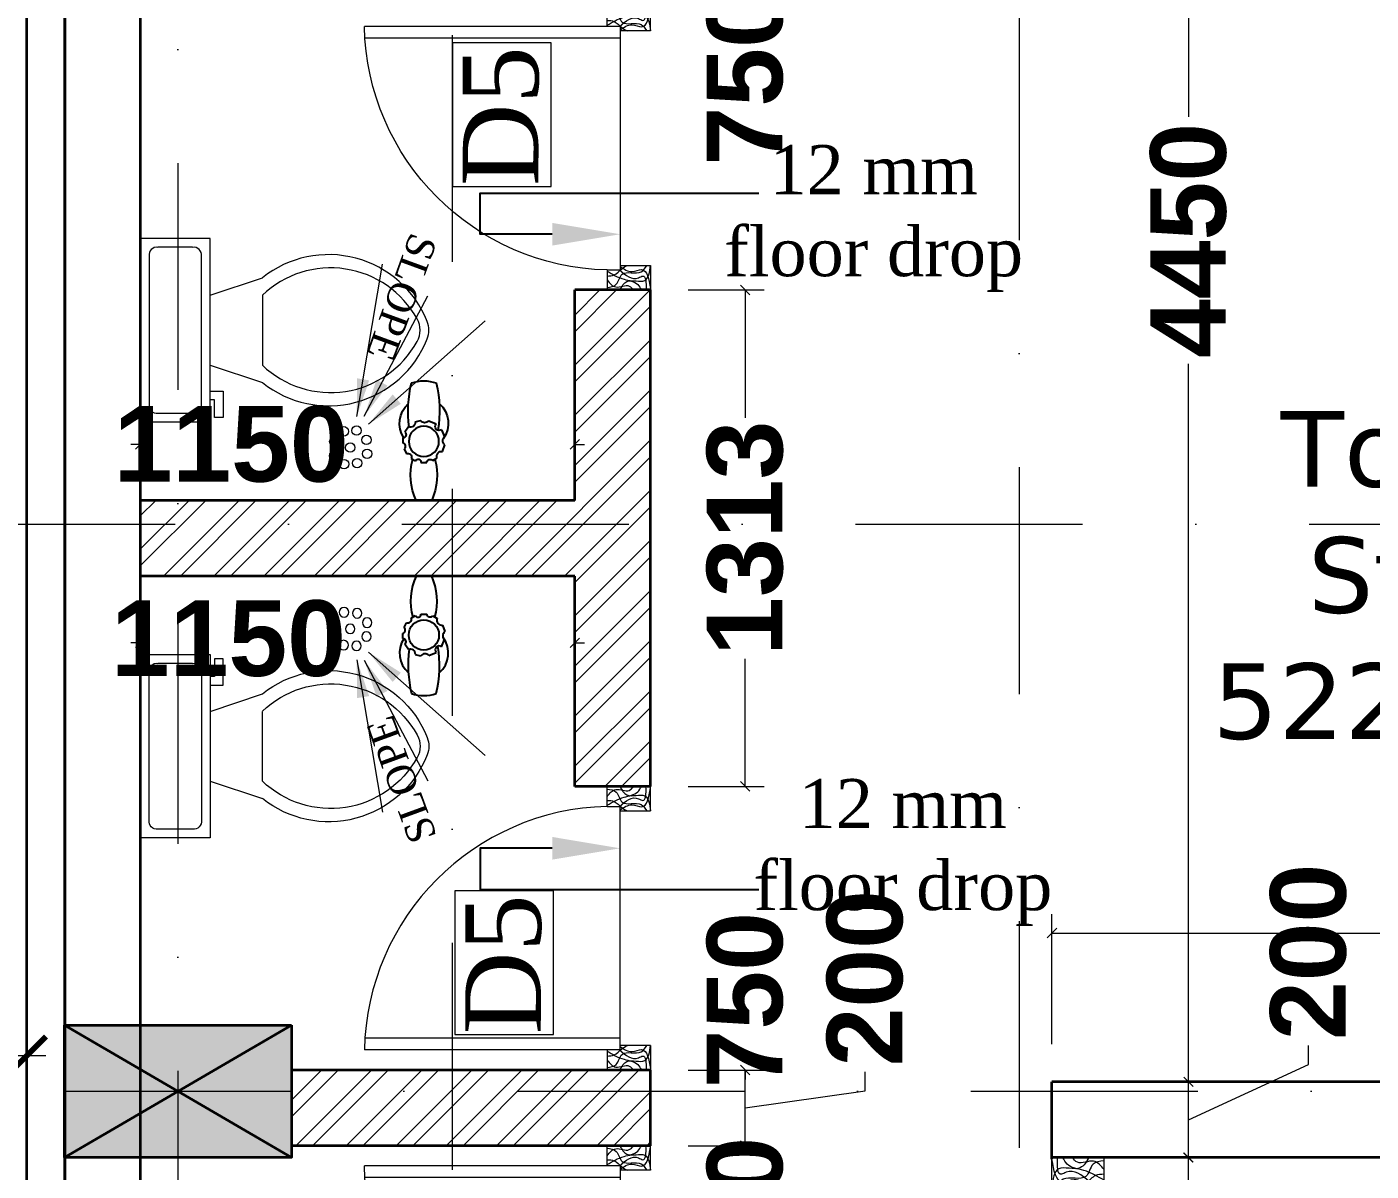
# Model space of a CAD drawing. Header units: millimetres. Extents: x -3092162 to 4513894, y -12317808 to 1849994.
# Drawn here: x -387959 to -384403, y -5827692 to -5824667 of the extents above; entities that cross this region are included whole.
import ezdxf

# ---------------------------------------------------------------- set-up
doc = ezdxf.new("R2010")
doc.units = ezdxf.units.MM
doc.header["$LTSCALE"] = 2
doc.header["$MEASUREMENT"] = 0
doc.header["$PDMODE"] = 34
doc.header["$PDSIZE"] = 500
doc.linetypes.add('DASHDOT', pattern=[1, 0.5, -0.25, 0, -0.25])
for name, color, linetype, lineweight in [('AREA AA', 162, 'Continuous', 20), ('ARROW', 7, 'Continuous', 25), ('coloumn', 10, 'Continuous', 35), ('D DIM', 250, 'Continuous', 9), ('D5', 10, 'Continuous', 5), ('DOOR', 27, 'Continuous', 5), ('expen. jt.', 130, 'Continuous', 35), ('FIXTURE', 252, 'Continuous', 0), ('GRID', 251, 'DASHDOT', 5), ('hatch toilet', 42, 'Continuous', 9), ('tap', 97, 'Continuous', 25), ('taxe', 7, 'Continuous', 9), ('TEXT', 7, 'Continuous', 13), ('toi.dim.', 214, 'Continuous', 9), ('WAll', 250, 'Continuous', 35)]:
    doc.layers.add(name, color=color, linetype=linetype, lineweight=lineweight)
doc.styles.add('int dim', font='arialbd.ttf', dxfattribs={"height": 200})
doc.styles.get("Standard").update_dxf_attribs({"font": 'times.ttf', "height": 500})
doc.styles.add('style2', font='verdana.ttf')
doc.dimstyles.new('toilet detail', dxfattribs={"dimtxt": 150, "dimasz": 25, "dimexe": 50, "dimexo": 100, "dimgap": 25, "dimtad": 0, "dimdec": 0, "dimzin": 3, "dimdsep": 46, "dimtxsty": 'int dim', "dimblk": 'OBLIQUE', "dimcen": 90, "dimclrd": 214, "dimclre": 214, "dimclrt": 256, "dimadec": 0, "dimazin": 0, "dimtfac": 1, "dimtdec": 0, "dimtofl": 0, "dimtmove": 1, "dimatfit": 3, "dimfxl": 1, "dimfrac": 1, "dimtolj": 1, "dimtzin": 0, "dimlwd": -1, "dimlwe": -1, "dimarcsym": 1})
pattern_1 = [(45, (1180935.43, -187302.33), (-66.2912607, 66.2912607), []), (45, (1180979.62, -187302.33), (-66.2912607, 66.2912607), [])]

# ---------------------------------------------------------------- blocks, each defined once
blk = doc.blocks.new('Toilet - top')
for p, q in [((9.75, -4.5), (9.75, -1.5)), ((-4.87, -6.37), (-3.37, -6.37)), ((-4.87, -7.12), (-4.87, -6.37)), ((-3.37, -6.37), (-3.37, -6)), ((-2.62, -6), (-2.62, -7.12)), ((-0.37, -6), (-1.87, -10.5)), ((5.63, -6), (7.13, -10.5)), ((-2.62, -7.12), (-4.87, -7.12)), ((5.63, -10.5), (-0.37, -10.5))]:
    blk.add_line(p, q)
blk.add_lwpolyline([(10.5, -6), (10.5, 0), (-5.25, 0), (-5.25, -6)], close=True)
for points in [[(9, -0.75), (-3.75, -0.75)], [(-4.5, -1.5), (-4.5, -4.5)], [(-3.75, -5.25), (9, -5.25)]]:
    blk.add_lwpolyline(points)
for centre, radius, start, end in [((-3.84, -1.41), 0.663, 81.8699, 188.1301), ((9.09, -1.41), 0.663, 351.8699, 98.1301), ((-3.84, -4.59), 0.663, 171.8699, 278.1301), ((9.09, -4.59), 0.663, 261.8699, 8.1301), ((5.26, -16.19), 9.13, 141.4691, 248.2606), ((5.77, -16.36), 8.5, 136.3677, 240.998), ((-0.01, -16.19), 9.13, 291.7393, 38.5307), ((-0.52, -16.36), 8.5, 299.0018, 43.6321), ((2.63, -22.05), 2, 240.998, 299.0018), ((2.63, -22.81), 2, 248.2606, 291.7393)]:
    blk.add_arc(centre, radius, start, end)
blk = doc.blocks.new('A$C3DC14F32')
at = {"layer": 'DOOR', "ltscale": 100}
for p, q in [((53, 115), (53, 756.7)), ((84, 80), (84, 755.4)), ((0, 0), (0, 115)), ((53, 115), (0, 115)), ((53, 80), (53, 115)), ((697, 115), (697, 80)), ((697, 115), (750, 115)), ((750, 115), (750, 0)), ((53, 80), (697, 80)), ((65, 0), (65, 80)), ((685, 80), (685, 0)), ((65, 0), (0, 0)), ((685, 0), (750, 0))]:
    blk.add_line(p, q, dxfattribs=at)
blk.add_arc((40.3, 100), 656.9, 1.3077, 88.8934, dxfattribs=at)
for points in [[(50, 115), (28.5, 70), (14.5, 33.5), (0, 24)], [(26.5, 115), (8, 91.5), (10.5, 56), (0, 44.5)], [(7, 115), (15, 90.5), (41.5, 75), (48, 24.5), (65, 10)], [(37, 115), (40, 96), (56, 76), (65, 61)], [(743, 115), (735, 90.5), (708.5, 75), (702, 24.5), (685, 10)], [(713, 115), (710, 96), (694, 76), (685, 61)], [(700, 115), (721.5, 70), (735.5, 33.5), (750, 24)], [(723.5, 115), (742, 91.5), (739.5, 56), (750, 44.5)], [(53, 82), (32.5, 31.5), (37, 21), (0, 12)], [(0, 81), (22.5, 62.5), (25, 15), (65, 0)], [(62, 80), (49, 49), (54, 23.5), (4, 0)], [(750, 81), (727.5, 62.5), (725, 15), (685, 0)], [(688, 80), (701, 49), (696, 23.5), (746, 0)], [(697, 82), (717.5, 31.5), (713, 21), (750, 12)]]:
    blk.add_spline(points, degree=3, dxfattribs=at)
blk = doc.blocks.new('ARROW')
at = {"layer": 'ARROW', "ltscale": 100}
blk.add_lwpolyline([(-1532755.5, -5576976), (-1532946.2, -5576976), (-1532946.2, -5576867.4), (-1532208.5, -5576867.4)], dxfattribs=at)
blk.add_solid([(-1532755.5, -5576946), (-1532575.5, -5576976), (-1532755.5, -5577006)], dxfattribs=at)
blk = doc.blocks.new('_Oblique')
at = {"color": 0, "linetype": 'ByBlock', "lineweight": -2}
blk.add_line((-0.5, -0.5), (0.5, 0.5), dxfattribs=at)
blk = doc.blocks.new('14')
at = {"layer": 'FIXTURE', "ltscale": 15000}
for centre in [(-38.2, 36), (-57, 27.9), (-20.2, 27), (-64.7, 9.5), (-38.1, 9.5), (-12.1, 9.5), (-57, -7.8), (-38.2, -15.3), (-18.6, -8.4)]:
    blk.add_circle(centre, 6.97, dxfattribs=at)
blk = doc.blocks.new('ryr')
at = {"layer": 'tap', "ltscale": 100}
for p, q in [((1982569, -4956357.8), (1982576.1, -4956352.9)), ((1982583.7, -4956350.4), (1982590.2, -4956350.1)), ((1982598.2, -4956351.9), (1982604.6, -4956355.3)), ((1982562.6, -4956366.8), (1982560.6, -4956373.7)), ((1982610.7, -4956361.3), (1982614, -4956367.1)), ((1982666.3, -4956367.8), (1982666.3, -4956388.4)), ((1982561.1, -4956384.7), (1982565.1, -4956394.4)), ((1982616, -4956374.1), (1982616, -4956381.8)), ((1982572.8, -4956401.4), (1982582.2, -4956405.4)), ((1982601.5, -4956402.7), (1982592.8, -4956405.7)), ((1982613.7, -4956389.8), (1982610.1, -4956395.6))]:
    blk.add_line(p, q, dxfattribs=at)
blk.add_circle((1982588.3, -4956378.1), 20, dxfattribs=at)
for centre, radius, start, end in [((1982564.4, -4956380.5), 34.6, 56.5528, 138.7143), ((1982579.4, -4956350.2), 4.3, 217.9729, 357.2544), ((1982594.6, -4956348.9), 4.62, 195.6991, 319.6996), ((1982556.2, -4956378.1), 48, 160.1952, 199.8048), ((1982547.7, -4956509), 151.7, 81.7623, 103.9834), ((1982563.2, -4956360.5), 6.39, 264.6602, 25.1394), ((1982608.8, -4956357.1), 4.58, 156.5927, 294.6638), ((1982615.4, -4956370.5), 3.66, 111.8615, 279.3097), ((1982633.1, -4956440.8), 80.2, 65.5625, 105.3327), ((1982556.9, -4956379.4), 6.73, 307.8899, 56.9197), ((1982633.1, -4956315.4), 80.2, 254.6673, 294.4375), ((1982616.8, -4956386.3), 4.61, 99.2597, 228.4484), ((1982547.7, -4956247.1), 151.7, 256.0166, 279.8379), ((1982564.4, -4956375.7), 34.6, 221.3317, 306.2699), ((1982568.6, -4956398.3), 5.26, 323.2148, 132.0605), ((1982587.4, -4956410.2), 7.04, 39.9617, 136.8268), ((1982588.3, -4956378.1), 28, 279.2436, 279.2439), ((1982607.8, -4956401.6), 6.38, 69.0303, 190.3369)]:
    blk.add_arc(centre, radius, start, end, dxfattribs=at)
blk = doc.blocks.new('*D273')
at = {"layer": 'Defpoints', "color": 0, "lineweight": 50, "ltscale": 100, "transparency": 16777216}
for p in [(-385109.7, -5827656.2), (-384887.3, -5827656.2), (-385109.7, -5828556.2)]:
    blk.add_point(p, dxfattribs=at)
at = {"layer": 'toi.dim.', "color": 214, "ltscale": 100, "transparency": 16777216}
for p, q in [((-385009.7, -5827656.2), (-384837.3, -5827656.2)), ((-384887.3, -5827656.2), (-384887.3, -5827944.9)), ((-384887.3, -5828556.2), (-384887.3, -5828438.5)), ((-385009.7, -5828556.2), (-384837.3, -5828556.2))]:
    blk.add_line(p, q, dxfattribs=at)
at = {"layer": 'toi.dim.', "color": 214, "ltscale": 100, "transparency": 16777216, "xscale": 25, "yscale": 25, "zscale": 25}
for p, rotation in [((-384887.3, -5827656.2), 90), ((-384887.3, -5828556.2), 270)]:
    blk.add_blockref('_Oblique', p, dxfattribs=dict(at, rotation=rotation))
at = {"layer": 'toi.dim.', "ltscale": 100, "transparency": 16777216, "insert": (-384887.3, -5828191.7), "char_height": 200, "attachment_point": 5, "rotation": 90, "style": 'int dim'}
blk.add_mtext('\\A1;900', dxfattribs=at)
blk = doc.blocks.new('*D291')
at = {"layer": 'Defpoints', "color": 0, "lineweight": 50, "ltscale": 100, "transparency": 16777216}
for p in [(-385108.8, -5827456.2), (-384886.4, -5827456.2), (-385109.7, -5827656.2)]:
    blk.add_point(p, dxfattribs=at)
at = {"layer": 'toi.dim.', "color": 214, "ltscale": 100, "transparency": 16777216}
for p, q in [((-384569.1, -5827410.1), (-384569.1, -5827360.1)), ((-384886.4, -5827556.2), (-384569.1, -5827410.1)), ((-385008.8, -5827456.2), (-384836.4, -5827456.2)), ((-384886.4, -5827656.2), (-384886.4, -5827456.2)), ((-385009.7, -5827656.2), (-384836.4, -5827656.2))]:
    blk.add_line(p, q, dxfattribs=at)
at = {"layer": 'toi.dim.', "color": 214, "ltscale": 100, "transparency": 16777216, "xscale": 25, "yscale": 25, "zscale": 25}
for p, rotation in [((-384886.4, -5827456.2), 90), ((-384886.4, -5827656.2), 270)]:
    blk.add_blockref('_Oblique', p, dxfattribs=dict(at, rotation=rotation))
at = {"layer": 'toi.dim.', "ltscale": 100, "transparency": 16777216, "insert": (-384569.1, -5827112.4), "char_height": 200, "attachment_point": 5, "rotation": 90, "style": 'int dim'}
blk.add_mtext('\\A1;200', dxfattribs=at)
blk = doc.blocks.new('*D292')
at = {"layer": 'Defpoints', "color": 0, "lineweight": 50, "ltscale": 100, "transparency": 16777216}
for p in [(-385109.7, -5823006.2), (-384886.4, -5823006.2), (-385108.8, -5827456.2)]:
    blk.add_point(p, dxfattribs=at)
at = {"layer": 'toi.dim.', "color": 214, "ltscale": 100, "transparency": 16777216}
for p, q in [((-385009.7, -5823006.2), (-384836.4, -5823006.2)), ((-384886.4, -5823006.2), (-384886.4, -5824904.9)), ((-384886.4, -5827456.2), (-384886.4, -5825557.5)), ((-385008.8, -5827456.2), (-384836.4, -5827456.2))]:
    blk.add_line(p, q, dxfattribs=at)
at = {"layer": 'toi.dim.', "color": 214, "ltscale": 100, "transparency": 16777216, "xscale": 25, "yscale": 25, "zscale": 25}
for p, rotation in [((-384886.4, -5823006.2), 90), ((-384886.4, -5827456.2), 270)]:
    blk.add_blockref('_Oblique', p, dxfattribs=dict(at, rotation=rotation))
at = {"layer": 'toi.dim.', "ltscale": 100, "transparency": 16777216, "insert": (-384886.4, -5825231.2), "char_height": 200, "attachment_point": 5, "rotation": 90, "style": 'int dim'}
blk.add_mtext('\\A1;4450', dxfattribs=at)
blk = doc.blocks.new('*D298')
at = {"layer": 'Defpoints', "color": 0, "lineweight": 50, "ltscale": 100, "transparency": 16777216}
for p in [(-386309.7, -5827624.9), (-386059.3, -5827624.9), (-386309.7, -5828374.9)]:
    blk.add_point(p, dxfattribs=at)
at = {"layer": 'toi.dim.', "color": 214, "ltscale": 100, "transparency": 16777216}
for p, q in [((-386209.7, -5827624.9), (-386009.3, -5827624.9)), ((-386059.3, -5827624.9), (-386059.3, -5827599.9)), ((-386209.7, -5828374.9), (-386009.3, -5828374.9)), ((-386059.3, -5828374.9), (-386059.3, -5828399.9))]:
    blk.add_line(p, q, dxfattribs=at)
at = {"layer": 'toi.dim.', "color": 214, "ltscale": 100, "transparency": 16777216, "xscale": 25, "yscale": 25, "zscale": 25}
for p, rotation in [((-386059.3, -5827624.9), 270), ((-386059.3, -5828374.9), 90)]:
    blk.add_blockref('_Oblique', p, dxfattribs=dict(at, rotation=rotation))
at = {"layer": 'toi.dim.', "ltscale": 100, "transparency": 16777216, "insert": (-386059.3, -5827834.7), "char_height": 200, "attachment_point": 5, "rotation": 90, "style": 'int dim'}
blk.add_mtext('\\A1;750', dxfattribs=at)
blk = doc.blocks.new('*D274')
at = {"layer": 'Defpoints', "color": 0, "lineweight": 50, "ltscale": 100, "transparency": 16777216}
for p in [(-386309.7, -5827424.9), (-386059.3, -5827424.9), (-386309.7, -5827624.9)]:
    blk.add_point(p, dxfattribs=at)
at = {"layer": 'toi.dim.', "color": 214, "ltscale": 100, "transparency": 16777216}
for p, q in [((-386209.7, -5827424.9), (-386009.3, -5827424.9)), ((-386059.3, -5827624.9), (-386059.3, -5827424.9)), ((-385742.1, -5827479.8), (-385742.1, -5827429.8)), ((-386059.3, -5827524.9), (-385742.1, -5827479.8)), ((-386209.7, -5827624.9), (-386009.3, -5827624.9))]:
    blk.add_line(p, q, dxfattribs=at)
at = {"layer": 'toi.dim.', "color": 214, "ltscale": 100, "transparency": 16777216, "xscale": 25, "yscale": 25, "zscale": 25}
for p, rotation in [((-386059.3, -5827424.9), 90), ((-386059.3, -5827624.9), 270)]:
    blk.add_blockref('_Oblique', p, dxfattribs=dict(at, rotation=rotation))
at = {"layer": 'toi.dim.', "ltscale": 100, "transparency": 16777216, "insert": (-385742.1, -5827182.1), "char_height": 200, "attachment_point": 5, "rotation": 90, "style": 'int dim'}
blk.add_mtext('\\A1;200', dxfattribs=at)
blk = doc.blocks.new('*D275')
at = {"layer": 'Defpoints', "color": 0, "lineweight": 50, "ltscale": 100, "transparency": 16777216}
for p in [(-386309.7, -5826674.9), (-386059.3, -5826674.9), (-386309.7, -5827424.9)]:
    blk.add_point(p, dxfattribs=at)
at = {"layer": 'toi.dim.', "color": 214, "ltscale": 100, "transparency": 16777216}
for p, q in [((-386059.3, -5826674.9), (-386059.3, -5826649.9)), ((-386209.7, -5826674.9), (-386009.3, -5826674.9)), ((-386209.7, -5827424.9), (-386009.3, -5827424.9)), ((-386059.3, -5827424.9), (-386059.3, -5827449.9))]:
    blk.add_line(p, q, dxfattribs=at)
at = {"layer": 'toi.dim.', "color": 214, "ltscale": 100, "transparency": 16777216, "xscale": 25, "yscale": 25, "zscale": 25}
for p, rotation in [((-386059.3, -5826674.9), 270), ((-386059.3, -5827424.9), 90)]:
    blk.add_blockref('_Oblique', p, dxfattribs=dict(at, rotation=rotation))
at = {"layer": 'toi.dim.', "ltscale": 100, "transparency": 16777216, "insert": (-386059.3, -5827240.1), "char_height": 200, "attachment_point": 5, "rotation": 90, "style": 'int dim'}
blk.add_mtext('\\A1;750', dxfattribs=at)
blk = doc.blocks.new('*D276')
at = {"layer": 'Defpoints', "color": 0, "lineweight": 50, "ltscale": 100, "transparency": 16777216}
for p in [(-386309.7, -5825362.4), (-386059.3, -5825362.4), (-386309.7, -5826674.9)]:
    blk.add_point(p, dxfattribs=at)
at = {"layer": 'toi.dim.', "color": 214, "ltscale": 100, "transparency": 16777216}
for p, q in [((-386209.7, -5825362.4), (-386009.3, -5825362.4)), ((-386059.3, -5825362.4), (-386059.3, -5825700)), ((-386059.3, -5826674.9), (-386059.3, -5826337.4)), ((-386209.7, -5826674.9), (-386009.3, -5826674.9))]:
    blk.add_line(p, q, dxfattribs=at)
at = {"layer": 'toi.dim.', "color": 214, "ltscale": 100, "transparency": 16777216, "xscale": 25, "yscale": 25, "zscale": 25}
for p, rotation in [((-386059.3, -5825362.4), 90), ((-386059.3, -5826674.9), 270)]:
    blk.add_blockref('_Oblique', p, dxfattribs=dict(at, rotation=rotation))
at = {"layer": 'toi.dim.', "ltscale": 100, "transparency": 16777216, "insert": (-386059.3, -5826018.7), "char_height": 200, "attachment_point": 5, "rotation": 90, "style": 'int dim'}
blk.add_mtext('\\A1;1313', dxfattribs=at)
blk = doc.blocks.new('*D277')
at = {"layer": 'Defpoints', "color": 0, "lineweight": 50, "ltscale": 100, "transparency": 16777216}
for p in [(-386309.7, -5824612.4), (-386059.3, -5824612.4), (-386309.7, -5825362.4)]:
    blk.add_point(p, dxfattribs=at)
at = {"layer": 'toi.dim.', "color": 214, "ltscale": 100, "transparency": 16777216}
for p, q in [((-386059.3, -5824612.4), (-386059.3, -5824587.4)), ((-386209.7, -5824612.4), (-386009.3, -5824612.4)), ((-386209.7, -5825362.4), (-386009.3, -5825362.4)), ((-386059.3, -5825362.4), (-386059.3, -5825387.4))]:
    blk.add_line(p, q, dxfattribs=at)
at = {"layer": 'toi.dim.', "color": 214, "ltscale": 100, "transparency": 16777216, "xscale": 25, "yscale": 25, "zscale": 25}
for p, rotation in [((-386059.3, -5824612.4), 270), ((-386059.3, -5825362.4), 90)]:
    blk.add_blockref('_Oblique', p, dxfattribs=dict(at, rotation=rotation))
at = {"layer": 'toi.dim.', "ltscale": 100, "transparency": 16777216, "insert": (-386059.3, -5824799.9), "char_height": 200, "attachment_point": 5, "rotation": 90, "style": 'int dim'}
blk.add_mtext('\\A1;750', dxfattribs=at)
blk = doc.blocks.new('*D323')
at = {"layer": 'Defpoints', "color": 0, "lineweight": 50, "ltscale": 100, "transparency": 16777216}
for p in [(-382434.7, -5827062.6), (-385247.7, -5827456.2), (-382434.7, -5827481.4)]:
    blk.add_point(p, dxfattribs=at)
at = {"layer": 'toi.dim.', "color": 214, "ltscale": 100, "transparency": 16777216}
for p, q in [((-385247.7, -5827356.2), (-385247.7, -5827012.6)), ((-382434.7, -5827381.4), (-382434.7, -5827012.6)), ((-385247.7, -5827062.6), (-384167.5, -5827062.6)), ((-382434.7, -5827062.6), (-383514.9, -5827062.6))]:
    blk.add_line(p, q, dxfattribs=at)
at = {"layer": 'toi.dim.', "color": 214, "ltscale": 100, "transparency": 16777216, "xscale": 25, "yscale": 25, "zscale": 25, "rotation": 180}
blk.add_blockref('_Oblique', (-385247.7, -5827062.6), dxfattribs=at)
at = {"layer": 'toi.dim.', "color": 214, "ltscale": 100, "transparency": 16777216, "xscale": 25, "yscale": 25, "zscale": 25}
blk.add_blockref('_Oblique', (-382434.7, -5827062.6), dxfattribs=at)
at = {"layer": 'toi.dim.', "ltscale": 100, "transparency": 16777216, "insert": (-383841.2, -5827062.6), "char_height": 200, "attachment_point": 5, "style": 'int dim'}
blk.add_mtext('\\A1;2813', dxfattribs=at)
blk = doc.blocks.new('*D332')
at = {"layer": 'Defpoints', "color": 0, "lineweight": 50, "ltscale": 100, "transparency": 16777216}
for p in [(-387659.3, -5826231.3), (-386509.7, -5826231.3), (-386509.7, -5826295.2)]:
    blk.add_point(p, dxfattribs=at)
at = {"layer": 'toi.dim.', "color": 214, "ltscale": 100, "transparency": 16777216}
for p, q in [((-387659.3, -5826295.2), (-387684.3, -5826295.2)), ((-386509.7, -5826295.2), (-386484.7, -5826295.2)), ((-387659.3, -5826331.3), (-387659.3, -5826345.2)), ((-386509.7, -5826331.3), (-386509.7, -5826345.2))]:
    blk.add_line(p, q, dxfattribs=at)
at = {"layer": 'toi.dim.', "color": 214, "ltscale": 100, "transparency": 16777216, "xscale": 25, "yscale": 25, "zscale": 25}
blk.add_blockref('_Oblique', (-387659.3, -5826295.2), dxfattribs=at)
at = {"layer": 'toi.dim.', "color": 214, "ltscale": 100, "transparency": 16777216, "xscale": 25, "yscale": 25, "zscale": 25, "rotation": 180}
blk.add_blockref('_Oblique', (-386509.7, -5826295.2), dxfattribs=at)
at = {"layer": 'toi.dim.', "ltscale": 100, "transparency": 16777216, "insert": (-387426.1, -5826284.4), "char_height": 200, "attachment_point": 5, "style": 'int dim'}
blk.add_mtext('\\A1;1150', dxfattribs=at)
blk = doc.blocks.new('*D333')
at = {"layer": 'Defpoints', "color": 0, "lineweight": 50, "ltscale": 100, "transparency": 16777216}
for p in [(-386509.7, -5825770.6), (-387659.3, -5825873.7), (-386509.7, -5825873.7)]:
    blk.add_point(p, dxfattribs=at)
at = {"layer": 'toi.dim.', "color": 214, "ltscale": 100, "transparency": 16777216}
for p, q in [((-387659.3, -5825773.7), (-387659.3, -5825720.6)), ((-386509.7, -5825773.7), (-386509.7, -5825720.6)), ((-387659.3, -5825770.6), (-387684.3, -5825770.6)), ((-386509.7, -5825770.6), (-386484.7, -5825770.6))]:
    blk.add_line(p, q, dxfattribs=at)
at = {"layer": 'toi.dim.', "color": 214, "ltscale": 100, "transparency": 16777216, "xscale": 25, "yscale": 25, "zscale": 25}
blk.add_blockref('_Oblique', (-387659.3, -5825770.6), dxfattribs=at)
at = {"layer": 'toi.dim.', "color": 214, "ltscale": 100, "transparency": 16777216, "xscale": 25, "yscale": 25, "zscale": 25, "rotation": 180}
blk.add_blockref('_Oblique', (-386509.7, -5825770.6), dxfattribs=at)
at = {"layer": 'toi.dim.', "ltscale": 100, "transparency": 16777216, "insert": (-387418.9, -5825770.6), "char_height": 200, "attachment_point": 5, "style": 'int dim'}
blk.add_mtext('\\A1;1150', dxfattribs=at)
blk = doc.blocks.new('_ArchTick')
at = {"color": 0, "linetype": 'ByBlock', "const_width": 0.15}
blk.add_lwpolyline([(-0.5, -0.5), (0.5, 0.5)], dxfattribs=at)

msp = doc.modelspace()

# ---------------------------------------------------------------- hatches: boundary and pattern name
at = {"layer": 'coloumn', "ltscale": 100}
msp.add_hatch(color=256, dxfattribs=at).paths.add_polyline_path([(-387259.7, -5827306.2), (-387259.7, -5827656.2), (-387859.7, -5827656.2), (-387859.7, -5827306.2)])
msp.add_hatch(color=256, dxfattribs=at).paths.add_polyline_path([(-387259.7, -5827306.2), (-387259.7, -5827656.2), (-387859.7, -5827656.2), (-387859.7, -5827306.2)])
at = {"layer": 'hatch toilet', "ltscale": 100}
h = msp.add_hatch(dxfattribs=at)
h.set_pattern_fill('ANSI32', color=256, scale=250, style=0)
h.set_pattern_definition(pattern_1)
h.paths.add_polyline_path([(-386509.7, -5826118.7), (-386509.7, -5826674.9), (-386424.7, -5826674.9), (-386424.7, -5826674.9), (-386309.7, -5826674.9), (-386309.7, -5825362.4), (-386424.7, -5825362.4), (-386509.7, -5825362.4), (-386509.7, -5825918.7), (-387659.3, -5825918.7), (-387659.3, -5826118.7)])
h = msp.add_hatch(dxfattribs=at)
h.set_pattern_fill('ANSI32', color=256, scale=250, style=0)
h.set_pattern_definition(pattern_1)
h.paths.add_polyline_path([(-387259.7, -5827424.9), (-387259.7, -5827624.9), (-386309.7, -5827624.9), (-386309.7, -5827424.9)])

# ---------------------------------------------------------------- linework, layer by layer
at = {"layer": 'coloumn', "ltscale": 100}
for p, q in [((-387859.7, -5827656.2), (-387259.7, -5827306.2)), ((-387859.7, -5827306.2), (-387259.7, -5827656.2)), ((-387859.7, -5827656.2), (-387259.7, -5827306.2)), ((-387859.7, -5827306.2), (-387259.7, -5827656.2))]:
    msp.add_line(p, q, dxfattribs=at)
msp.add_lwpolyline([(-387259.7, -5827306.2), (-387259.7, -5827656.2), (-387859.7, -5827656.2), (-387859.7, -5827306.2)], close=True, dxfattribs=at)
msp.add_lwpolyline([(-387259.7, -5827306.2), (-387259.7, -5827656.2), (-387859.7, -5827656.2), (-387859.7, -5827306.2)], close=True, dxfattribs=at)
at = {"layer": 'D DIM', "ltscale": 100}
for p, q in [((-387958.9, -5827336.2), (-387958.9, -5827436.2)), ((-388208.9, -5827386.2), (-387908.9, -5827386.2))]:
    msp.add_line(p, q, dxfattribs=at)
at = {"layer": 'D5'}
for points in [[(-386833.4, -5824708.5), (-386833.4, -5825089), (-386572.8, -5825089), (-386572.8, -5824708.5)], [(-386826.9, -5826950.8), (-386826.9, -5827331.3), (-386566.3, -5827331.3), (-386566.3, -5826950.8)]]:
    msp.add_lwpolyline(points, close=True, dxfattribs=at)
at = {"layer": 'expen. jt.', "ltscale": 100}
for p, q in [((-387959.4, -5835006.2), (-387959.3, -5822706.2)), ((-387859.3, -5835206.2), (-387859.3, -5822806.2))]:
    msp.add_line(p, q, dxfattribs=at)
at = {"layer": 'GRID', "color": 5, "ltscale": 600}
for p, q in [((-387559.7, -5805825.2), (-387559.7, -5894627.3)), ((-386834.7, -5806686.7), (-386834.7, -5893768.1)), ((-385334.3, -5807829.3), (-385334.3, -5892623.2))]:
    msp.add_line(p, q, dxfattribs=at)
at = {"layer": 'GRID', "color": 6, "ltscale": 600}
for p, q in [((-460173.2, -5825981.2), (-367333.7, -5825981.2)), ((-461068.5, -5827481.2), (-366441.1, -5827481.2))]:
    msp.add_line(p, q, dxfattribs=at)
at = {"layer": 'WAll', "ltscale": 100}
for p, q in [((-387859.3, -5822806.2), (-387859.3, -5832156.2)), ((-387659.3, -5823006.2), (-387659.3, -5831956.2)), ((-386509.7, -5825918.7), (-386509.7, -5825362.4)), ((-386309.7, -5825362.4), (-386509.7, -5825362.4)), ((-386309.7, -5826674.9), (-386309.7, -5825362.4)), ((-386509.7, -5825918.7), (-387659.7, -5825918.7)), ((-386509.7, -5826118.7), (-387659.7, -5826118.7)), ((-386509.7, -5826674.9), (-386509.7, -5826118.7)), ((-386309.7, -5826674.9), (-386509.7, -5826674.9)), ((-386309.7, -5827424.9), (-387259.7, -5827424.9)), ((-386309.7, -5827624.9), (-386309.7, -5827424.9)), ((-385247.7, -5827661), (-385247.7, -5827456.2)), ((-382434.7, -5827456.2), (-385247.7, -5827456.2)), ((-386309.7, -5827624.9), (-387259.7, -5827624.9)), ((-384034.3, -5827656.2), (-385247.7, -5827656.2))]:
    msp.add_line(p, q, dxfattribs=at)

# ---------------------------------------------------------------- block references
at = {"layer": 'ARROW'}
msp.add_blockref('ARROW', (1146185.8, -248239), dxfattribs=at)
at = {"layer": 'ARROW', "xscale": -1, "rotation": 180}
msp.add_blockref('ARROW', (1146185.8, -11403814.6), dxfattribs=at)
at = {"layer": 'D DIM', "ltscale": 100, "xscale": 100, "yscale": 100, "zscale": 100}
msp.add_blockref('_ArchTick', (-387958.9, -5827386.2), dxfattribs=at)
at = {"layer": 'DOOR', "ltscale": 100, "xscale": -1, "rotation": 90.00050340628617}
for p in [(-386309.7, -5824612.4), (-386309.7, -5827624.9)]:
    msp.add_blockref('A$C3DC14F32', p, dxfattribs=at)
at = {"layer": 'DOOR', "ltscale": 100, "rotation": 89.99949659371384}
msp.add_blockref('A$C3DC14F32', (-386309.7, -5827424.9), dxfattribs=at)
at = {"layer": 'DOOR', "ltscale": 100, "xscale": 1.199999999953806, "yscale": 1.199999999953806, "zscale": 1.199999999953806, "rotation": 269.9994965937138}
msp.add_blockref('A$C3DC14F32', (-385247.7, -5827656.2), dxfattribs=at)
at = {"layer": 'FIXTURE', "ltscale": 100, "extrusion": (0, 0, -1), "yscale": 30.77059217263013, "rotation": 270}
for p, xscale, zscale in [((387659.3, -5825549.5), -30.77059217263013, -30.77059217263013), ((387659.3, -5826487.9), 30.77059217263013, -30.7705921728903)]:
    msp.add_blockref('Toilet - top', p, dxfattribs=dict(at, xscale=xscale, zscale=zscale))
at = {"layer": 'FIXTURE', "lineweight": 40, "yscale": 2, "zscale": 2, "rotation": 90}
for p, xscale in [((-10299665.4, -1860586.1), -2), ((-10299665.4, -9791451.3), 2)]:
    msp.add_blockref('ryr', p, dxfattribs=dict(at, xscale=xscale))
at = {"layer": 'FIXTURE', "yscale": 1.8, "zscale": 1.8}
for p, xscale, rotation in [((-387144.1, -5825837.2), 1.8, 249.528809267868), ((-387144.1, -5826200.2), -1.8, 290.471190732132)]:
    msp.add_blockref('14', p, dxfattribs=dict(at, xscale=xscale, rotation=rotation))

# ---------------------------------------------------------------- texts
at = {"layer": 'D5', "char_height": 200, "width": 464.194, "attachment_point": 2, "rotation": 90}
for insert in [(-386806.3, -5824903.1), (-386799.8, -5827145.4)]:
    msp.add_mtext('\\pt2000;D5', dxfattribs=dict(at, insert=insert))
at = {"layer": 'taxe', "color": 0, "char_height": 130, "attachment_point": 8}
for insert in [(-385719.4, -5825368.1), (-385642.1, -5827044.3)]:
    msp.add_mtext('12 mm \\Pfloor drop', dxfattribs=dict(at, insert=insert))
at = {"layer": 'taxe', "color": 0, "char_height": 75}
for insert, attachment_point, rotation in [((-386932.4, -5825394.9), 2, 249.8982), ((-386932.4, -5826644), 8, 110.1018)]:
    msp.add_mtext('SLOPE', dxfattribs=dict(at, insert=insert, attachment_point=attachment_point, rotation=rotation))
at = {"layer": 'TEXT', "lineweight": 25, "ltscale": 100, "insert": (-384031, -5825682.4), "char_height": 200, "width": 2036.527, "attachment_point": 2, "style": 'style2'}
msp.add_mtext('Toilet (F) Student 5225X8950', dxfattribs=at)

# ---------------------------------------------------------------- dimensions: what is measured, and where the dimension line sits
at = {"layer": 'toi.dim.', "ltscale": 100}
for base, p1, p2, picture, middle in [((-384886.4, -5823006.2), (-385108.8, -5827456.2), (-385109.7, -5823006.2), '*D292', (-384886.4, -5825231.2)), ((-386059.3197, -5825362.4423), (-386309.6958, -5826674.9426), (-386309.7018, -5825362.4423), '*D276', (-386059.3197, -5826018.6925))]:
    dim = msp.add_linear_dim(base=base, p1=p1, p2=p2, angle=90, dimstyle='toilet detail', dxfattribs=at)
    dim.commit()
    dim.dimension.update_dxf_attribs({"geometry": picture, "text_midpoint": middle})
for base, p1, p2, picture, middle in [((-386059.3, -5824612.4), (-386309.7, -5825362.4), (-386309.7, -5824612.4), '*D277', (-386059.3, -5824799.9)), ((-386059.3, -5826674.9), (-386309.7, -5827424.9), (-386309.7, -5826674.9), '*D275', (-386059.3, -5827240.1)), ((-384886.4, -5827456.2), (-385109.7, -5827656.2), (-385108.8, -5827456.2), '*D291', (-384569.1, -5827335.1)), ((-386059.3, -5827424.9), (-386309.7, -5827624.9), (-386309.7, -5827424.9), '*D274', (-385742.1, -5827404.8)), ((-386059.3, -5827624.9), (-386309.7, -5828374.9), (-386309.7, -5827624.9), '*D298', (-386059.3, -5827834.7)), ((-384887.3, -5827656.2), (-385109.7, -5828556.2), (-385109.7, -5827656.2), '*D273', (-384887.3, -5828191.7))]:
    dim = msp.add_linear_dim(base=base, p1=p1, p2=p2, angle=90, dimstyle='toilet detail', dxfattribs=at)
    dim.commit()
    dim.dimension.update_dxf_attribs({"geometry": picture, "text_midpoint": middle, "dimtype": 160})
for base, p1, p2, picture, middle in [((-386509.7, -5825770.6), (-387659.3, -5825873.7), (-386509.7, -5825873.7), '*D333', (-387418.9, -5825770.6)), ((-386509.7, -5826295.2), (-387659.3, -5826231.3), (-386509.7, -5826231.3), '*D332', (-387426.1, -5826284.4))]:
    dim = msp.add_linear_dim(base=base, p1=p1, p2=p2, dimstyle='toilet detail', dxfattribs=at)
    dim.commit()
    dim.dimension.update_dxf_attribs({"geometry": picture, "text_midpoint": middle, "dimtype": 160})
dim = msp.add_linear_dim(base=(-382434.7, -5827062.6), p1=(-385247.7, -5827456.2), p2=(-382434.7, -5827481.4), dimstyle='toilet detail', dxfattribs=at)
dim.commit()
dim.dimension.update_dxf_attribs({"geometry": '*D323', "text_midpoint": (-383841.2, -5827062.6)})

# ---------------------------------------------------------------- leaders
at = {"layer": 'AREA AA', "ltscale": 100}
for points in [[(-387086.7, -5825697.2), (-387018.5, -5825294.1)], [(-387066.7, -5825695.9), (-386898.8, -5825377.4)], [(-387055.7, -5825717.2), (-386747.2, -5825443.9)], [(-387086.7, -5826340.2), (-387018.5, -5826743.2)], [(-387066.7, -5826341.5), (-386898.8, -5826660)], [(-387055.7, -5826320.2), (-386747.2, -5826593.5)]]:
    msp.add_leader(points, dimstyle='toilet detail', override={"dimasz": 100, "dimclrd": 256}, dxfattribs=at)

doc.saveas('drawing.dxf')
